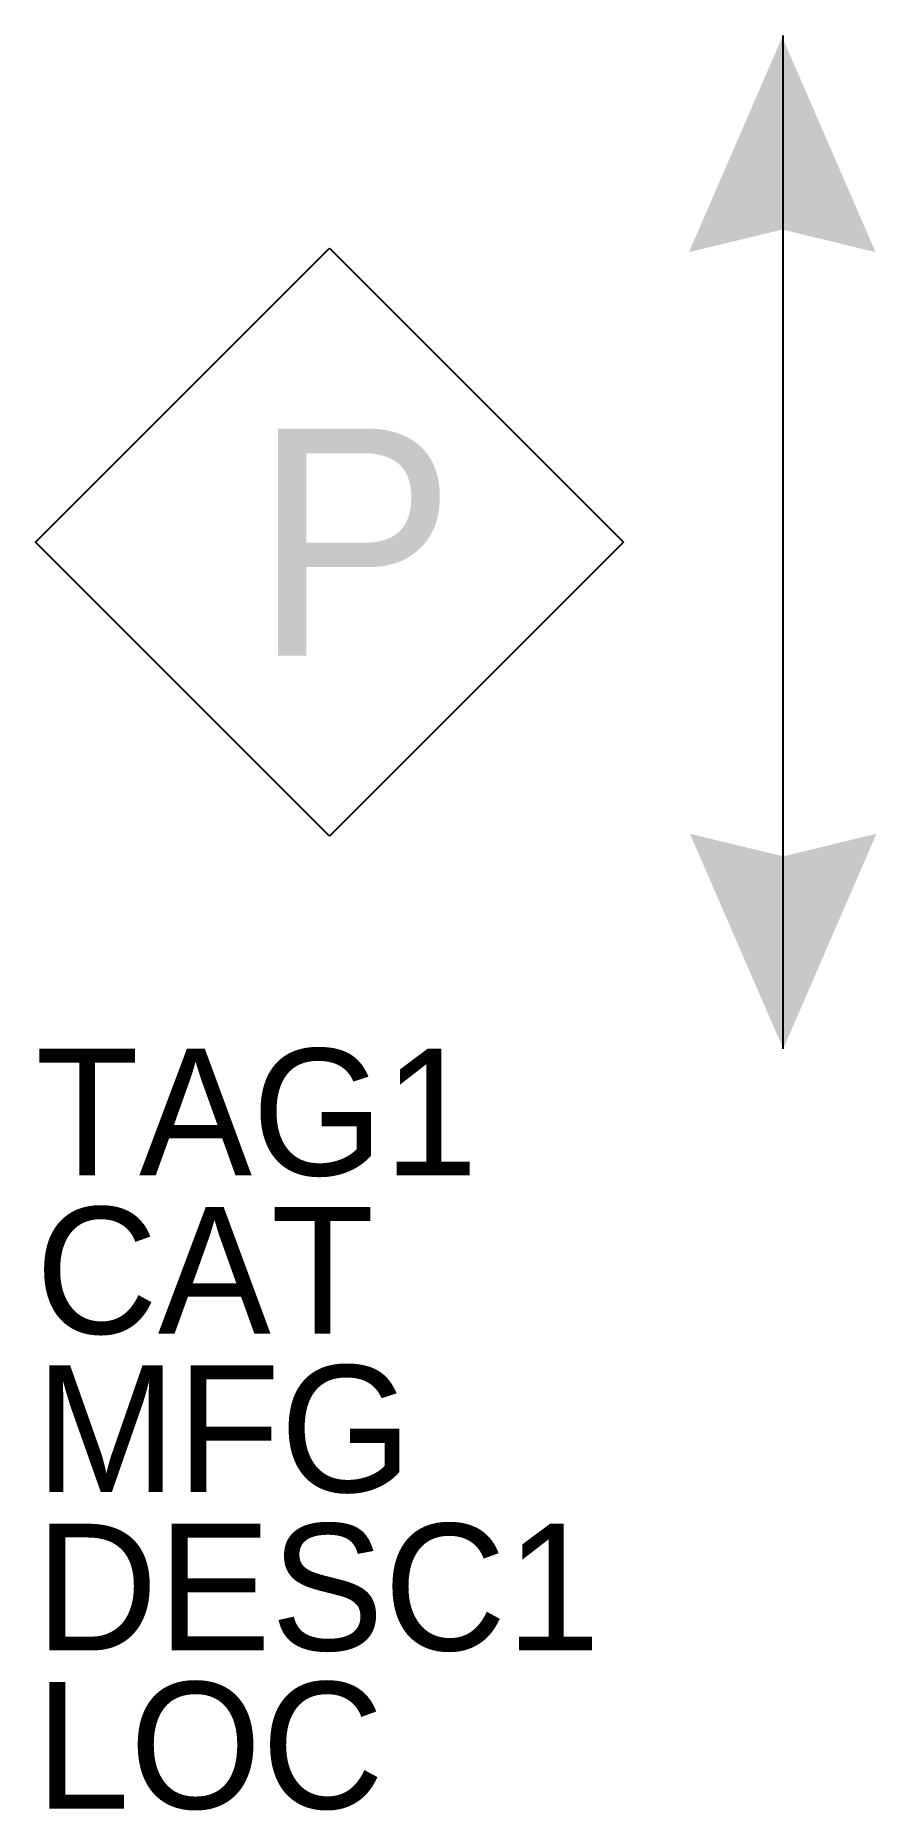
# Model space of a CAD drawing. Extents: x -0.41 to 0.41, y -1.25 to 0.5.
import ezdxf

# ---------------------------------------------------------------- set-up
doc = ezdxf.new("R2010")
doc.units = 0
doc.layers.get('0').update_dxf_attribs({"linetype": 'CONTINUOUS'})

msp = doc.modelspace()

# ---------------------------------------------------------------- linework, layer by layer
for p, q in [((0.3229, -0.5), (0.3229, 0.5)), ((-0.4149, 0), (-0.1248, 0.2901)), ((-0.1248, 0.2901), (0.1654, 0)), ((-0.1248, -0.2901), (-0.4149, 0)), ((0.1654, 0), (-0.1248, -0.2901))]:
    msp.add_line(p, q)
for points in [[(0.3219, 0.4984), (0.2299, 0.2862), (0.3219, 0.3085)], [(0.3219, 0.4984), (0.414, 0.2862), (0.3219, 0.3085)], [(0.3229, -0.5), (0.2308, -0.2878), (0.3229, -0.3101)], [(0.3229, -0.5), (0.4149, -0.2878), (0.3229, -0.3101)]]:
    msp.add_solid(points)

# ---------------------------------------------------------------- texts
for tag, p in [('TAG1', (-0.4149, -0.625)), ('CAT', (-0.4149, -0.78125)), ('MFG', (-0.4149, -0.9375)), ('DESC1', (-0.4149, -1.09375)), ('LOC', (-0.4149, -1.25))]:
    msp.add_attdef(tag, p, '', height=0.125)
at = {"layer": '0.0'}
msp.add_text('P', height=0.2241, dxfattribs=at).set_placement((-0.2001, -0.112))

doc.saveas('drawing.dxf')
